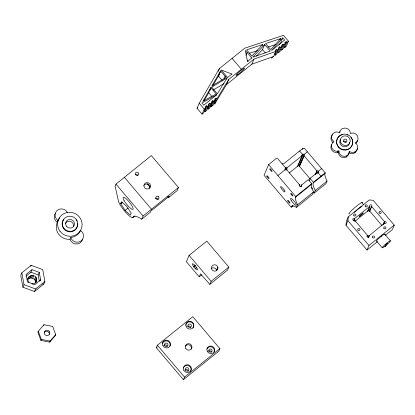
<?xml version="1.0" encoding="UTF-8"?>
<svg xmlns="http://www.w3.org/2000/svg" width="415" height="415" viewBox="0 0 415 415"><rect width="100%" height="100%" fill="white"/><g stroke="black" fill="none" stroke-linecap="round" stroke-linejoin="round"><path stroke-width="0.62" d="M377.443 241.649L367.026 250.038L345.98 225.257L346.302 221.46L348.252 216.895L369.314 199.926L373.204 200.331L394.25 225.112L392.3 229.682L385.224 235.383M345.98 225.257L347.926 220.692L348.252 216.895M348.999 152.803L347.988 155.547L346.151 157.129A5.343 5.177 23.1 0 1 338.375 152.134L337.099 152.471A5.359 5.188 23.1 0 1 333.292 151.568L332.291 150.697A5.359 5.188 23.1 0 1 331.616 144.628M357.569 148.264L356.921 150.142L354.856 151.869A5.343 5.177 23.1 0 1 349.539 151.537L348.533 154.276L346.696 155.864A5.343 5.177 23.1 0 1 338.915 150.868L337.639 151.2A5.359 5.188 23.1 0 1 333.836 150.297L332.83 149.426A5.359 5.188 23.1 0 1 333.982 141.541A5.374 5.208 23.1 0 1 331.512 136.846L332.348 134.284L334.391 132.499A5.374 5.208 23.1 0 1 338.474 132.25L339.672 132.888L339.911 131.555A5.343 5.177 23.1 0 1 342.52 128.557L345.202 128.028L347.832 128.894A5.343 5.177 23.1 0 1 350.296 133.552A5.343 5.177 23.1 0 1 355.614 133.889L357.476 135.907L358.078 138.548A5.343 5.177 23.1 0 1 355.235 142.879A5.343 5.177 23.1 0 1 357.699 147.538L356.34 151.361L354.311 153.135A5.343 5.177 23.1 0 1 349.399 153.036M36.006 282.252C40.442 273.163 23.442 273.682 28.915 282.397M21.834 272.837L20.75 275.373L22.929 287.216L34.466 291.527L43.819 283.99L44.903 281.453L42.719 269.615L31.187 265.304L21.834 272.837L24.013 284.68L22.929 287.216M30.752 266.321L31.187 265.304M28.656 277.142L27.572 279.679C29.958 276.141 36.105 278.449 35.602 282.677L36.686 280.141M25.995 276.172L30.907 272.214L31.991 269.677L39.264 272.396L40.639 279.86L40.208 280.877M29.32 278.273L30.399 275.736M30.414 277.951L31.499 275.415M31.566 277.925L32.65 275.389M32.692 278.19L33.776 275.653M82.559 239.559A6.578 6.37 23.1 0 1 69.995 239.273A12.326 11.936 23.1 0 1 57.27 222.347L58.027 220.567A12.326 11.936 23.1 0 1 59.667 217.917M34.575 279.508L35.654 276.971M35.197 280.467L36.276 277.931M39.326 281.157L38.18 274.932L39.264 272.396M35.55 281.552L36.629 279.015M34.466 291.527L35.55 288.985L44.903 281.453M69.995 239.273L70.752 237.494A12.326 11.936 23.1 0 0 80.577 230.532A6.578 6.37 23.1 0 1 80.956 241.048A6.578 6.37 23.1 0 1 70.752 237.494M38.32 331.227L37.89 332.244L40.919 340.425L49.618 342.11L55.288 335.611L55.719 334.599L52.689 326.418L43.99 324.732L38.32 331.227L41.355 339.408L40.919 340.425M43.554 325.749L43.99 324.732M167.67 196.803L168.692 197.452L177.117 190.667L178.46 187.523L151.351 155.599L115.961 184.099L115.095 186.133L118.674 202.095L119.541 203.864A12.232 2.703 51.2 0 0 130.663 216.962L132.582 217.813L135.062 215.816M49.618 342.11L50.054 341.094L55.719 334.599M120.698 203.744L121.543 201.763L126.788 206.457L131.192 213.128L130.346 215.11L125.097 210.415L120.698 203.744L122.622 202.193M132.582 217.813L133.345 216.775A41.204 9.104 51.2 0 1 140.706 218.518L141.728 219.172L143.071 216.023L178.46 187.523M206.66 105.701L204.496 110.779L205.207 111.619L207.376 106.541L206.66 105.701L205.083 106.977L205.793 107.817L203.63 112.89L202.048 114.161L197.058 108.284L199.221 103.205L219.436 68.537L244.715 48.176L283.481 35.342L288.477 41.225L286.308 46.298L284.732 47.575L284.016 46.734M203.926 100.902L208.698 92.721L210.862 87.648L216.158 93.883L202.914 101.276L210.862 87.648M209.943 90.428L211.147 87.612M218.233 71.354L219.436 68.537M202.048 114.161L204.216 109.088L205.793 107.817M212.937 85.449L218.435 76.018L220.604 70.939L226.102 77.418L211.868 85.921L220.604 70.939M219.001 75.048L220.204 72.226M168.692 197.452L169.17 196.337L150.629 211.266L150.152 212.381L141.728 219.172M208.372 109.072L210.535 103.999L209.819 103.159L207.656 108.232L208.372 109.072L209.949 107.801L212.112 102.728L211.401 101.888L212.978 100.612L213.694 101.452L211.531 106.531L210.815 105.69L212.978 100.612M209.819 103.159L208.242 104.43L208.953 105.27L206.789 110.343L205.207 111.619M223.898 79.052L225.101 76.236M214.69 103.983L216.853 98.91L216.142 98.07L213.974 103.143L214.69 103.983L226.549 84.53L228.712 79.457L253.99 59.096L275.835 51.403L275.124 50.563L276.701 49.292L277.417 50.132L275.249 55.205L274.538 54.365L276.701 49.292M216.142 98.07L214.56 99.341L215.276 100.181L213.108 105.254L211.531 106.531M226.517 79.135L227 78.004L211.697 87.145L217.361 93.816L227 78.004M245.913 55.32L247.117 52.498M226.549 84.53L251.827 64.175L253.99 59.096M262.238 45.64L262.716 44.514L246.614 49.842L251.921 56.092L262.716 44.514M256.377 56.181L262.503 49.629L264.671 44.555L270.207 51.076L252.849 57.187L264.671 44.555M280.115 39.726L280.597 38.595L265.6 43.559L270.756 49.629L280.597 38.595M275.835 51.403L273.672 56.482L251.827 64.175M199.221 276.846L200.523 273.801L209.829 284.384L227.529 270.134L228.826 267.089L206.784 241.131L189.09 255.381L186.382 261.725L199.221 276.846L201.68 274.865M282.786 37.869L271.576 50.594L284.649 40.063L282.786 37.869L280.623 42.947L278.963 44.83M277.697 51.823L278.413 52.663L280.576 47.585L279.86 46.75L276.831 53.934L275.249 55.205M280.856 49.276L281.572 50.116L283.736 45.043L283.02 44.203L279.99 51.393L278.413 52.663M284.732 47.575L286.895 42.496L286.184 41.656L283.149 48.846L281.572 50.116M156.32 347.734L157.404 345.197L192.793 316.692L219.898 348.616L218.819 351.152L183.43 379.658L156.32 347.734L157.316 346.93M193.789 266.97L193.665 266.586A3.88 0.856 51.2 0 1 192.482 263.805A3.88 0.856 51.2 0 1 194.92 265.501L195.574 266.264A3.88 0.856 51.2 0 1 197.447 269.6A3.88 0.856 51.2 0 1 195.579 268.821L193.789 266.97L195.304 265.688M209.829 284.384L211.131 281.339L228.826 267.089M216.578 270.357L217.875 267.312M286.397 169.86L287.154 168.085A1.11 1.074 23.1 0 0 285.598 167.925L277.749 158.68L276.193 158.52L268.609 164.631L264.065 175.286L291.174 207.21L293.172 205.596M183.43 379.658L184.509 377.116L219.898 348.616M284.84 169.699L285.598 167.925A1.11 1.074 23.1 0 0 285.468 169.445L277.884 175.55M285.93 170.202L286.936 167.831L302.104 155.62L302.317 155.869L297.773 166.529L297.56 166.275L302.104 155.62M302.462 149.462L302.966 148.274L304.522 148.435L325.21 172.801L324.883 173.558L313.086 183.062A26.404 5.836 51.2 0 0 315.25 190.558L314.165 193.1A28.35 6.267 51.2 0 0 313.014 192.482M301.944 155.537L302.447 154.349L299.594 150.993M299.459 165.17L304.003 154.51L307.375 151.797M298.146 164.864A1.11 1.074 23.1 0 1 299.329 166.69L303.873 156.03A1.11 1.074 23.1 0 0 304.003 154.51A1.11 1.074 23.1 0 0 302.447 154.349A1.11 1.074 23.1 0 0 302.317 155.869M299.329 166.69L304.128 155.827L316.972 170.949L315.452 174.502M299.36 185.91L299.863 184.727L299.609 184.929L286.77 169.808L287.024 169.605A1.11 1.074 23.1 0 1 285.468 169.445M291.174 207.21L292.497 205.643M291.496 206.447A27.437 6.064 51.2 0 1 296.471 207.35L297.555 204.813A27.623 6.106 51.2 0 1 295.392 197.312L295.719 196.549L311.727 183.658L308.304 179.622L301.565 185.054L300.808 186.828M300.662 186.662L301.565 185.054M309.05 180.722L310.062 178.351L316.801 172.92L316.588 172.671L316.085 173.854M332.327 134.325L330.973 138.112A5.374 5.208 23.1 0 0 333.058 142.542M315.203 174.705L316.972 170.949M331.097 137.422L331.642 136.156M295.392 197.312L311.406 184.421L311.727 183.658M313.086 183.062L313.413 182.299L325.21 172.801M317.517 173.091L318.274 171.312L321.641 168.599M311.406 184.421A27.623 6.106 51.2 0 0 313.564 191.917L312.479 194.453L296.471 207.35M320.671 176.951L320.997 176.193L318.144 172.832A1.11 1.074 23.1 0 1 316.588 172.671M337.473 152.372L338.012 151.101M338.375 152.134L338.915 150.868M324.883 173.558A26.404 5.836 51.2 0 0 327.046 181.059L325.962 183.596L314.165 193.1M346.307 157.026L346.852 155.76M349.181 152.383L349.539 151.537M354.929 152.725L355.468 151.459M353.647 220.837L354.623 218.549L369.791 206.338L367.986 211.069L369.791 206.338M354.037 220.432L354.623 218.549M368.354 209.404A1.11 1.074 23.1 0 1 369.542 211.235L371.487 206.665A1.11 1.074 23.1 0 0 371.617 205.145A1.11 1.074 23.1 0 0 370.061 204.984A1.11 1.074 23.1 0 0 369.931 206.504M369.542 211.235L371.658 206.53L384.498 221.651L383.278 224.505M366.99 236.498L367.477 235.357L354.638 220.235A1.11 1.074 23.1 0 1 353.082 220.075A1.11 1.074 23.1 0 1 353.212 218.56A1.11 1.074 23.1 0 1 354.768 218.721M368.058 237.805L369.034 235.518L368.447 237.401M367.026 250.038L368.971 245.473L394.25 225.112M383.112 224.64L384.498 221.651M383.714 224.448L384.202 223.306A1.11 1.074 23.1 0 0 385.758 223.467A1.11 1.074 23.1 0 0 385.888 221.947A1.11 1.074 23.1 0 0 384.332 221.786M381.162 236.348L381.613 235.295M385.514 245.763L385.058 246.832L386.132 245.265M36.442 281.235C35.757 283.046 33.828 284.171 31.919 283.979M197.058 108.284L197.706 107.163M216.853 98.91L228.712 79.457M279.86 46.75L278.283 48.021L278.994 48.861L277.417 50.132M283.02 44.203L281.443 45.474L282.153 46.314L280.576 47.585M286.184 41.656L284.602 42.932L285.318 43.772L283.736 45.043M207.376 106.541L208.953 105.27M210.535 103.999L212.112 102.728M213.694 101.452L215.276 100.181M286.895 42.496L288.477 41.225M210.026 106.323L210.815 105.69M271.374 58.167L273.781 56.227M31.991 269.677L26.093 274.429L27.468 281.894L34.741 284.612L40.639 279.86M120.568 203.63L122.057 202.432M125.097 210.415L127.986 208.091M133.127 216.998L134.118 216.199M302.966 148.274L283.585 163.884L282.029 163.723M289.245 172.972L297.56 166.275M193.665 266.586L195.138 265.398M195.257 268.557L196.751 267.322M195.216 268.65L196.689 267.462M297.555 204.813L313.564 191.917M315.25 190.558L327.046 181.059M354.633 221.543L367.84 210.903M369.179 235.689L384.202 223.306M213.294 89.977L224.033 83.56M249.223 53.338L257.57 50.578M268.235 47.045L276.032 44.467M42.709 284.13L43.819 283.99M41.355 339.408L50.054 341.094M30.907 272.214L38.18 274.932M24.013 284.68L35.55 288.985M262.503 49.629L265.273 52.892M247.299 60.336L248.077 61.259M369.708 211.095L382.137 225.729M361.781 202.536L363.566 204.637M384.721 234.081L390.427 240.799M232.078 58.354L241.348 69.274M376.555 241.074L382.262 247.797M347.926 220.692L368.971 245.473M310.062 178.351L313.413 182.299M299.583 166.488L310.353 179.166M218.435 76.018L222.118 80.349M208.698 92.721L211.956 96.56M268.609 164.631L295.719 196.549M199.221 103.205L204.216 109.088M124.386 177.314L151.496 209.238M189.09 255.381L211.131 281.339M115.961 184.099L143.071 216.023M157.404 345.197L184.509 377.116M216.625 270.497L216.36 269.683A3.33 3.221 23.1 0 0 211.225 268.479M190.558 327.627L190.552 327.456A1.774 1.717 23.1 0 0 187.668 326.382M58.027 220.567A6.578 6.37 23.1 0 1 57.244 210.369A6.578 6.37 23.1 0 1 67.479 212.641M57.27 222.347A6.578 6.37 23.1 0 1 55.439 213.269M65.243 223.758A4.435 4.3 23.1 0 1 73.673 226.263M77.548 223.561A7.792 7.548 23.1 0 1 67.744 231.539A7.792 7.548 23.1 0 1 63.749 219.452M76.054 219.877A7.792 7.548 23.1 0 1 76.842 221.169M44.322 332.342A2.77 2.682 23.1 0 1 48.156 331.751L48.69 332.233A2.77 2.682 23.1 0 1 49.333 334.21M185.183 369.817A1.774 1.717 23.1 0 1 188.088 371.342M208.636 351.069A1.665 1.613 23.1 0 1 211.334 352.081M163.982 345.539A1.774 1.717 23.1 0 1 167.172 346.286M183.326 367.981A4.015 3.885 23.1 0 1 188.913 365.952A4.015 3.885 23.1 0 1 190.366 371.684M162.431 343.376A4.015 3.885 23.1 0 1 167.541 341.135A4.015 3.885 23.1 0 1 169.948 346.183M206.81 349.186A3.901 3.782 23.1 0 1 211.775 347.007A3.901 3.782 23.1 0 1 214.119 351.92M185.697 325.282A4.015 3.885 23.1 0 1 191.025 322.05A4.015 3.885 23.1 0 1 192.959 327.995M185.495 346.011A3.33 3.221 23.1 0 1 191.336 349.082M354.394 212.392A8.876 1.012 -40.3 0 1 355.188 211.65M355.603 211.276A8.876 1.012 -40.3 0 1 356.9 210.14M357.341 209.767A8.876 1.012 -40.3 0 1 361.927 206.224M376.836 241.042A5.379 0.612 -40.3 0 1 380.622 236.783A5.379 0.612 -40.3 0 1 384.451 234.714M367.986 211.069A1.11 1.074 23.1 0 1 367.742 210.561M349.399 213.891A8.876 1.012 -40.3 0 1 352.252 209.871A8.876 1.012 -40.3 0 1 361.045 202.899L361.937 202.458A8.876 1.012 -40.3 0 1 362.409 202.748M369.034 235.518A1.11 1.074 23.1 0 1 368.904 237.038A1.11 1.074 23.1 0 1 367.348 236.877A1.11 1.074 23.1 0 1 367.477 235.357M135.264 174.502A1.665 1.613 23.1 0 1 137.832 175.804M155.438 198.552A1.665 1.613 23.1 0 1 157.072 198.303L157.456 198.505A1.665 1.613 23.1 0 1 158.141 199.558M143.896 185.298A3.33 3.221 23.1 0 1 149.872 186.703L149.914 187.549A3.33 3.221 23.1 0 1 149.732 188.374M149.716 187.025A12.232 2.703 51.2 0 1 147.32 183.539M311.572 187.585A1.665 0.368 51.2 0 1 311.784 188.789M301.42 184.888A1.11 1.074 23.1 0 1 301.29 186.402A1.11 1.074 23.1 0 1 299.734 186.242A1.11 1.074 23.1 0 1 299.863 184.727M297.773 166.529A1.11 1.074 23.1 0 1 297.617 166.285M316.718 171.151A1.11 1.074 23.1 0 1 318.274 171.312A1.11 1.074 23.1 0 1 318.144 172.832M352.589 141.167A8.118 7.859 23.1 0 1 346.032 150.017A8.118 7.859 23.1 0 1 336.69 143.595A8.118 7.859 23.1 0 1 342.837 134.465M347.018 134.725A8.118 7.859 23.1 0 1 348.003 135.119M350.893 137.391A8.118 7.859 23.1 0 1 351.505 138.252M351.764 138.709A8.118 7.859 23.1 0 1 352.491 140.659M349.663 142.267A4.975 4.819 23.1 0 1 343.236 146.547A4.975 4.819 23.1 0 1 340.528 139.269M339.371 132.821A5.343 5.177 23.1 0 1 339.952 131.602M357.497 140.27A5.343 5.177 23.1 0 1 355.826 143.393M343.267 141.499A1.67 1.619 23.1 0 1 346.011 142.397M385.167 245.182L387.605 243.216L385.167 245.182M386.894 244.632L384.778 246.339A5.379 0.612 -40.3 0 1 383.299 246.287A5.379 0.612 -40.3 0 1 389.991 240.897A5.379 0.612 -40.3 0 1 386.894 244.632M231.928 74.036L227.586 77.532L221.169 69.969L231.928 74.036M251.806 58.027L247.47 61.519L245.39 50.464L251.806 58.027M216.832 94.682L203.76 105.213L201.898 103.019L216.832 94.682M158.323 196.471L157.933 196.269A1.665 1.613 23.1 0 0 156.434 199.091L156.818 199.293A1.665 1.613 23.1 0 0 158.323 196.471M49.126 331.217L48.591 330.734A2.77 2.682 23.1 0 0 44.919 334.604L45.448 335.092A2.77 2.682 23.1 0 0 49.126 331.217M284.099 189.878L283.611 189.199A3.33 0.737 51.2 0 0 280.893 186.662A3.33 0.737 51.2 0 0 281.396 188.68L281.878 189.365A3.33 0.737 51.2 0 0 284.597 191.901A3.33 0.737 51.2 0 0 284.099 189.878M217.922 267.452L217.657 266.638A3.33 3.221 23.1 0 0 211.406 268.458L211.666 269.268A3.33 3.221 23.1 0 0 217.922 267.452M150.51 186.153L150.469 185.308A3.33 3.221 23.1 0 0 143.912 185.469L143.953 186.314A3.33 3.221 23.1 0 0 150.51 186.153M60.019 231.243A12.326 11.936 23.1 0 0 81.117 229.262A12.326 11.936 23.1 0 0 68.392 212.34A12.326 11.936 23.1 0 0 60.019 231.243M66.525 226.279A4.435 4.3 23.1 0 0 74.119 225.568A4.435 4.3 23.1 0 0 69.538 219.473A4.435 4.3 23.1 0 0 66.525 226.279M63.848 228.177A7.792 7.548 23.1 0 0 77.19 226.922A7.792 7.548 23.1 0 0 69.144 216.22A7.792 7.548 23.1 0 0 63.848 228.177M185.484 370.087A1.774 1.717 23.1 0 0 188.535 370.403A1.774 1.717 23.1 0 0 187.227 367.664A1.774 1.717 23.1 0 0 185.484 370.087M164.594 345.482A1.774 1.717 23.1 0 0 167.639 345.799A1.774 1.717 23.1 0 0 166.337 343.06A1.774 1.717 23.1 0 0 164.594 345.482M188.078 326.398A1.774 1.717 23.1 0 0 191.128 326.714A1.774 1.717 23.1 0 0 189.826 323.98A1.774 1.717 23.1 0 0 188.078 326.398M208.968 351.209A1.665 1.613 23.1 0 0 211.826 351.505A1.665 1.613 23.1 0 0 210.602 348.942A1.665 1.613 23.1 0 0 208.968 351.209M207.277 351.334A3.901 3.782 23.1 0 0 213.979 352.029A3.901 3.782 23.1 0 0 211.111 346.017A3.901 3.782 23.1 0 0 207.277 351.334M162.903 345.602A4.015 3.885 23.1 0 0 169.797 346.318A4.015 3.885 23.1 0 0 166.846 340.134A4.015 3.885 23.1 0 0 162.903 345.602M183.798 370.206A4.015 3.885 23.1 0 0 190.687 370.922A4.015 3.885 23.1 0 0 187.741 364.738A4.015 3.885 23.1 0 0 183.798 370.206M186.283 326.771A4.015 3.885 23.1 0 0 193.177 327.487A4.015 3.885 23.1 0 0 190.226 321.303A4.015 3.885 23.1 0 0 186.283 326.771M185.655 348.221A3.33 3.221 23.1 0 0 191.372 348.813A3.33 3.221 23.1 0 0 188.924 343.682A3.33 3.221 23.1 0 0 185.655 348.221M360.023 216.07A2.775 0.316 -40.3 0 0 363.348 213.004A2.775 0.316 -40.3 0 0 360.324 215.105A2.775 0.316 -40.3 0 0 360.023 216.07M372.499 237.458A1.11 1.074 23.1 0 0 374.403 237.655A1.11 1.074 23.1 0 0 373.588 235.943A1.11 1.074 23.1 0 0 372.499 237.458M357.87 229.998A1.11 1.074 23.1 0 0 359.774 230.201A1.11 1.074 23.1 0 0 358.959 228.489A1.11 1.074 23.1 0 0 357.87 229.998M365.184 206.286A1.11 1.074 23.1 0 0 367.088 206.483A1.11 1.074 23.1 0 0 366.274 204.771A1.11 1.074 23.1 0 0 365.184 206.286M383.875 228.292A1.11 1.074 23.1 0 0 385.779 228.494A1.11 1.074 23.1 0 0 384.964 226.782A1.11 1.074 23.1 0 0 383.875 228.292M379.103 212.9A1.11 1.074 23.1 0 0 381.006 213.097A1.11 1.074 23.1 0 0 380.192 211.385A1.11 1.074 23.1 0 0 379.103 212.9M353.808 215.447A1.11 1.074 23.1 0 0 355.712 215.644A1.11 1.074 23.1 0 0 354.898 213.933A1.11 1.074 23.1 0 0 353.808 215.447M135.663 174.705A1.665 1.613 23.1 0 0 138.527 174.596A1.665 1.613 23.1 0 0 136.94 172.22A1.665 1.613 23.1 0 0 135.663 174.705M124.044 200.461A7.766 1.717 51.2 0 0 132.738 209.502A7.766 1.717 51.2 0 0 127.55 200.123A7.766 1.717 51.2 0 0 124.044 200.461M291.123 200.222A4.435 0.98 51.2 0 0 296.092 205.389A4.435 0.98 51.2 0 0 293.125 200.03A4.435 0.98 51.2 0 0 291.123 200.222M290.967 194.08A1.665 0.368 51.2 0 0 292.829 196.015A1.665 0.368 51.2 0 0 291.719 194.007A1.665 0.368 51.2 0 0 290.967 194.08M287.906 201.078A1.774 0.394 51.2 0 0 289.893 203.143A1.774 0.394 51.2 0 0 288.71 201A1.774 0.394 51.2 0 0 287.906 201.078M267.011 176.474A1.774 0.394 51.2 0 0 269.003 178.543A1.774 0.394 51.2 0 0 267.815 176.396A1.774 0.394 51.2 0 0 267.011 176.474M270.015 169.434A1.774 0.394 51.2 0 0 272.001 171.499A1.774 0.394 51.2 0 0 270.819 169.356A1.774 0.394 51.2 0 0 270.015 169.434M337.561 145.458A8.118 7.859 23.1 0 0 351.536 146.339A8.118 7.859 23.1 0 0 345.047 134.071A8.118 7.859 23.1 0 0 337.561 145.458M343.786 141.406A1.67 1.619 23.1 0 0 346.66 141.588A1.67 1.619 23.1 0 0 345.327 139.066A1.67 1.619 23.1 0 0 343.786 141.406M340.865 142.838A4.975 4.819 23.1 0 0 349.44 143.372A4.975 4.819 23.1 0 0 345.462 135.85A4.975 4.819 23.1 0 0 340.865 142.838M237.691 74.607A5.545 0.633 -40.3 0 0 244.482 68.423A5.545 0.633 -40.3 0 0 238.63 72.412A5.545 0.633 -40.3 0 0 237.691 74.607"/></g></svg>
